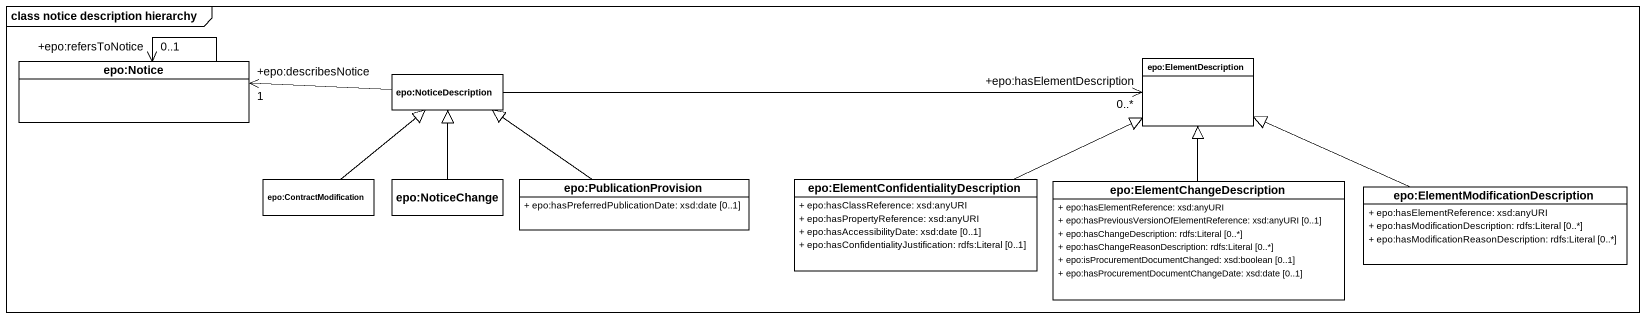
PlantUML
@startuml
mainframe class notice description hierarchy
hide circle
hide empty members
skinparam classAttributeIconSize 0
class "epo:Notice" as epo_Notice
class "epo:NoticeDescription" as epo_NoticeDescription
class "epo:ElementDescription" as epo_ElementDescription
class "epo:ContractModification" as epo_ContractModification
class "epo:NoticeChange" as epo_NoticeChange
class "epo:PublicationProvision" as epo_PublicationProvision {
  + epo:hasPreferredPublicationDate: xsd:date [0..1]
}
class "epo:ElementConfidentialityDescription" as epo_ElementConfidentialityDe {
  + epo:hasClassReference: xsd:anyURI
  + epo:hasPropertyReference: xsd:anyURI
  + epo:hasAccessibilityDate: xsd:date [0..1]
  + epo:hasConfidentialityJustification: rdfs:Literal [0..1]
}
class "epo:ElementChangeDescription" as epo_ElementChangeDescription {
  + epo:hasElementReference: xsd:anyURI
  + epo:hasPreviousVersionOfElementReference: xsd:anyURI [0..1]
  + epo:hasChangeDescription: rdfs:Literal [0..*]
  + epo:hasChangeReasonDescription: rdfs:Literal [0..*]
  + epo:isProcurementDocumentChanged: xsd:boolean [0..1]
  + epo:hasProcurementDocumentChangeDate: xsd:date [0..1]
}
class "epo:ElementModificationDescription" as epo_ElementModificationDescr {
  + epo:hasElementReference: xsd:anyURI
  + epo:hasModificationDescription: rdfs:Literal [0..*]
  + epo:hasModificationReasonDescription: rdfs:Literal [0..*]
}
epo_Notice --> "+epo:refersToNotice\n0..1" epo_Notice
epo_NoticeDescription -left-> "+epo:describesNotice\n1" epo_Notice
epo_NoticeDescription -right-> "+epo:hasElementDescription\n0..*" epo_ElementDescription
epo_ContractModification -up-|> epo_NoticeDescription
epo_NoticeChange -up-|> epo_NoticeDescription
epo_PublicationProvision -up-|> epo_NoticeDescription
epo_ElementConfidentialityDe -right-|> epo_ElementDescription
epo_ElementChangeDescription -up-|> epo_ElementDescription
epo_ElementModificationDescr -left-|> epo_ElementDescription
@enduml
